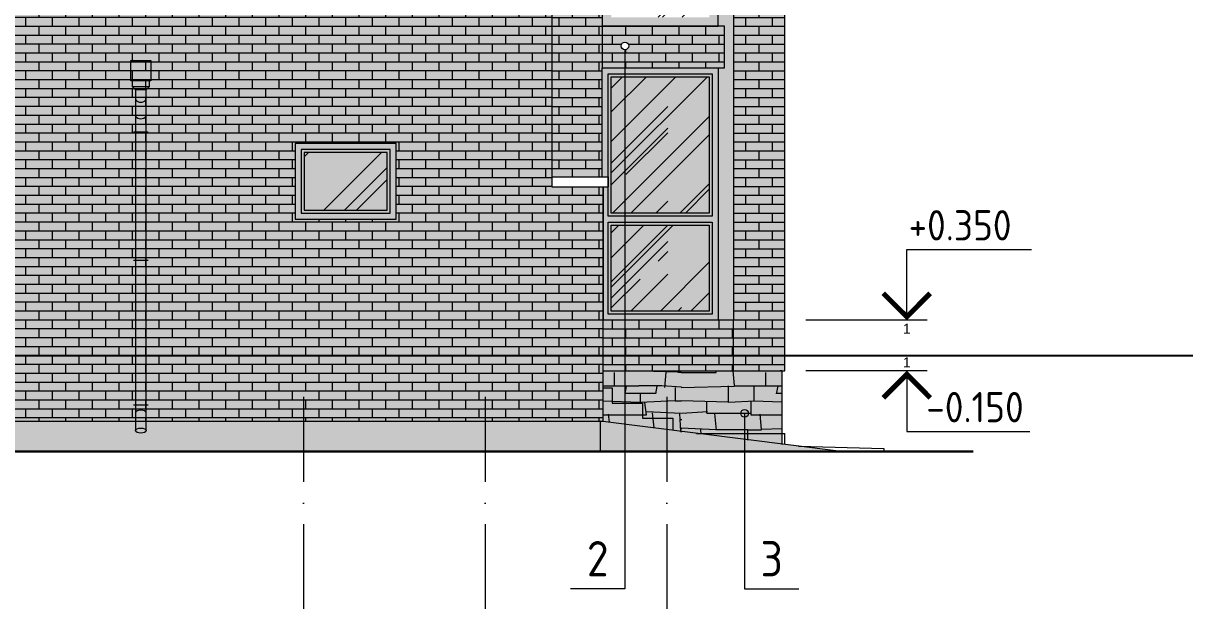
# Model space of a CAD drawing. Header units: millimetres. Extents: x 854812 to 1164625, y 589925 to 823301.
# Drawn here: x 927045 to 938549, y 807940 to 813656 of the extents above; entities that cross this region are included whole.
import ezdxf
from ezdxf.enums import TextEntityAlignment as Align

# ---------------------------------------------------------------- set-up
doc = ezdxf.new("R2010")
doc.units = ezdxf.units.MM
doc.linetypes.add('ACAD_ISO10W100', pattern=[18, 12, -3, 0, -3])
doc.linetypes.add('JIS_08_15', pattern=[17.25, 15, -0.75, 0.75, -0.75])
doc.layers.get('Defpoints').update_dxf_attribs({"color": 40})
for name, color, linetype, lineweight in [('АР_Текст_отметки высот', 95, 'Continuous', 9), ('АР_Текст_пояснения-выноски', 54, 'Continuous', 9), ('АР_Штрих_материалы', 27, 'Continuous', 9), ('окна', 132, 'Continuous', 18), ('оси', 50, 'JIS_08_15', 9), ('стены', 172, 'Continuous', 30), ('ФАСАД', 7, 'Continuous', 13), ('ШТРИХ', 142, 'Continuous', 13), ('штриховка', 8, 'Continuous', 9)]:
    doc.layers.add(name, color=color, linetype=linetype, lineweight=lineweight)
doc.styles.add('GOST 2.304', font='isocpeur.ttf', dxfattribs={"width": 0.9})
doc.styles.get("Standard").update_dxf_attribs({"font": 'arial.ttf'})
pattern_1 = [(0, (0, 53720.5), (0, 88.06434), []), (90, (0, 53720.5), (-132.08, 88.06434), [88.06434, -88.06434])]

# ---------------------------------------------------------------- blocks, each defined once
blk = doc.blocks.new('*U361')
at = {"color": 7, "linetype": 'Continuous', "lineweight": 15}
for p, q in [((10, 0), (10, 7)), ((10, 7), (22.34, 7)), ((10, 0), (0, 0)), ((12, 0), (10, 0))]:
    blk.add_line(p, q, dxfattribs=at)
at = {"color": 7, "linetype": 'Continuous', "lineweight": 15, "const_width": 0.5}
blk.add_lwpolyline([(7.67, 2.67), (10, 0.35), (12.32, 2.67)], dxfattribs=at)
at = {"color": 7, "linetype": 'Continuous', "lineweight": 15, "style": 'GOST 2.304', "width": 0.9, "flags": 8}
blk.add_attdef('+OTM', text='', height=3, dxfattribs=at).set_placement((11.65, 7), align=Align.BOTTOM_LEFT)
at = {"layer": 'Defpoints', "color": 5, "linetype": 'Continuous', "flags": 8}
blk.add_attdef('M', text='', height=1, rotation=360, dxfattribs=at).set_placement((10, -0.33), align=Align.TOP_CENTER)
blk = doc.blocks.new('*U447')
at = {"color": 7, "linetype": 'Continuous', "lineweight": 15}
for p, q in [((10, 0), (0, 0)), ((10, 0), (10, -6)), ((12, 0), (10, 0)), ((10, -6), (22.17, -6))]:
    blk.add_line(p, q, dxfattribs=at)
at = {"color": 7, "linetype": 'Continuous', "lineweight": 15, "const_width": 0.5}
blk.add_lwpolyline([(7.67, -2.68), (10, -0.35), (12.32, -2.68)], dxfattribs=at)
at = {"color": 7, "linetype": 'Continuous', "lineweight": 15, "style": 'GOST 2.304', "width": 0.9, "flags": 8}
blk.add_attdef('+OTM', text='', height=3, dxfattribs=at).set_placement((11.65, -6), align=Align.BOTTOM_LEFT)
at = {"layer": 'Defpoints', "color": 5, "linetype": 'Continuous', "flags": 8}
blk.add_attdef('M', text='', height=1, dxfattribs=at).set_placement((10, 1.33), align=Align.TOP_CENTER)
blk = doc.blocks.new('вв1')
at = {"layer": 'ШТРИХ', "ltscale": 0.1, "true_color": 0xffffff}
h = blk.add_hatch(color=7, dxfattribs=at)
edge = h.paths.add_edge_path()
edge.add_ellipse((928209, 756081), major_axis=(-52.9, 0), ratio=0.467596, start_angle=180, end_angle=360, ccw=False)
edge.add_line((928262, 756081), (928156, 756081))
edge.add_line((928156, 756081), (928156, 755904))
edge.add_ellipse((928209, 755904), major_axis=(-52.9, 0), ratio=0.467596, start_angle=0, end_angle=360)
edge.add_line((928262, 755906), (928262, 756081))
edge = h.paths.add_edge_path()
edge.add_line((928262, 756159), (928156, 756159))
edge.add_line((928156, 756159), (928156, 756081))
edge.add_ellipse((928209, 756081), major_axis=(-52.9, 0), ratio=0.467596, start_angle=180, end_angle=360, ccw=False)
edge.add_line((928262, 756083), (928262, 756159))
h.paths.add_polyline_path([(928262, 759277), (928156, 759277), (928156, 756159), (928262, 756159)])
h.paths.add_polyline_path([(928291, 759307), (928126, 759307), (928156, 759277), (928262, 759277)])
h.paths.add_polyline_path([(928291, 759366), (928126, 759366), (928126, 759307), (928291, 759307)])
h.paths.add_polyline_path([(928291, 759370), (928126, 759370), (928126, 759366), (928291, 759366)])
blk.add_hatch(color=7, dxfattribs=at).paths.add_polyline_path([(928156, 755904), (928262, 755904), (928262, 756081), (928156, 756081)])
at = {"layer": 'ФАСАД', "color": 7}
for p, q in [((928156, 759277, 0), (928126, 759307, 0)), ((928136, 758862, 0), (928281, 758862, 0)), ((928136, 757591, 0), (928281, 757591, 0)), ((928136, 756159, 0), (928281, 756159, 0))]:
    blk.add_line(p, q, dxfattribs=at)
at = {"layer": 'ФАСАД', "ltscale": 0.1, "elevation": 0}
blk.add_lwpolyline([(928309, 759366), (928109, 759366), (928109, 759568), (928309, 759568)], close=True, dxfattribs=at)
at = {"layer": 'ФАСАД', "color": 7, "elevation": 0}
for points in [[(928291, 759307), (928126, 759307), (928126, 759370), (928291, 759370), (928291, 759307), (928262, 759277), (928156, 759277), (928156, 755904)], [(928262, 755904), (928262, 759277)]]:
    blk.add_lwpolyline(points, dxfattribs=at)
at = {"layer": 'ФАСАД', "color": 7}
for centre in [(928209, 759221, 0), (928209, 759058, 0)]:
    blk.add_arc(centre, 66.9, 217.649, 322.351, dxfattribs=at)
blk.add_ellipse((928209, 755904, 0), major_axis=(-52.9, 0), ratio=0.467596, dxfattribs=at)
at = {"layer": 'ШТРИХ', "color": 19, "ltscale": 0.1}
blk.add_ellipse((928209, 756081, 0), major_axis=(-52.9, 0), ratio=0.467596, start_param=3.141593, end_param=6.283185, dxfattribs=at)
blk = doc.blocks.new('ок14')
at = {"layer": 'АР_Штрих_материалы', "ltscale": 100, "true_color": 0x502921}
h = blk.add_hatch(color=19, dxfattribs=at)
h.set_gradient(color1=(49, 69, 94), one_color=1, tint=1, name='HEMISPHERICAL')
h.paths.add_polyline_path([(921709, 758656), (921709, 758086), (922529, 758086), (922529, 758656)])
at = {"layer": 'ШТРИХ', "ltscale": 0.1, "true_color": 0x2f1d18}
h = blk.add_hatch(color=19, dxfattribs=at)
h.paths.add_polyline_path([(922619, 758746), (921619, 758746), (921619, 758371), (921679, 758371), (921679, 758686), (922559, 758686), (922559, 758371), (922619, 758371)])
h.paths.add_polyline_path([(922619, 758371), (922559, 758371), (922559, 758056), (921679, 758056), (921679, 758371), (921619, 758371), (921619, 757996), (922619, 757996)])
at = {"layer": 'ШТРИХ', "ltscale": 0.1, "true_color": 0x402821}
h = blk.add_hatch(color=19, dxfattribs=at)
h.paths.add_polyline_path([(922559, 758686), (921679, 758686), (921679, 758371), (921709, 758371), (921709, 758656), (922529, 758656), (922529, 758371), (922559, 758371)])
h.paths.add_polyline_path([(922559, 758371), (922529, 758371), (922529, 758086), (921709, 758086), (921709, 758371), (921679, 758371), (921679, 758056), (922559, 758056)])
at = {"layer": 'ШТРИХ', "ltscale": 0.1, "true_color": 0xfefcfb}
h = blk.add_hatch(dxfattribs=at)
h.set_pattern_fill('AR-RROOF', scale=30, angle=45, style=0)
h.paths.add_polyline_path([(921709, 758656), (921709, 758086), (922529, 758086), (922529, 758656)])
at = {"layer": 'окна', "color": 7, "ltscale": 0.1, "elevation": 0}
for points in [[(921619, 757996), (922619, 757996), (922619, 758746), (921619, 758746)], [(921679, 758056), (922559, 758056), (922559, 758686), (921679, 758686)]]:
    blk.add_lwpolyline(points, close=True, dxfattribs=at)
at = {"layer": 'окна', "color": 7, "lineweight": 5, "ltscale": 0.1, "elevation": 0}
blk.add_lwpolyline([(921709, 758086), (922529, 758086), (922529, 758656), (921709, 758656)], close=True, dxfattribs=at)

msp = doc.modelspace()

# ---------------------------------------------------------------- hatches: boundary and pattern name
at = {"layer": 'АР_Штрих_материалы', "lineweight": 5, "ltscale": 100, "true_color": 0xffffff}
h = msp.add_hatch(dxfattribs=at)
h.set_pattern_fill('AR-BRSTD', scale=1.3, style=0)
h.paths.add_polyline_path([(930684.1, 820105.8), (930884.1, 820105.8), (930884.1, 819904.1), (930866.8, 819844.8), (930837, 819815.1), (930837, 817786.5), (931619.1, 817786.5), (931619.1, 820296.5), (927489.1, 820296.5), (927489.1, 817786.5), (928069.1, 817786.5), (928069.1, 819286.5), (928969.1, 819286.5), (928969.1, 818150.7), (929759.1, 818150.7), (929759.1, 817936.5), (929634.1, 817936.5), (929634.1, 817786.5), (930731.1, 817786.5), (930731.1, 819815.1), (930701.4, 819844.8), (930701.4, 819904.1), (930684.1, 819904.1)])
h.paths.add_polyline_path([(934078.8, 820296.5), (931619.1, 820296.5), (931619.1, 817786.5), (932319.1, 817786.5), (932319.1, 817686.5), (932279.1, 817686.5), (932279.1, 815416.5), (932779.2, 815416.5), (932779.2, 816376.5), (933928.8, 816376.5), (934078.8, 816376.5)])
h.paths.add_polyline_path([(934589.1, 815316.5), (934078.8, 815316.5), (934078.8, 810716.5), (934078.8, 810366.5), (934589.1, 810366.5)])
h.paths.add_polyline_path([(934078.8, 810716.5), (933003.5, 810716.5), (933003.5, 810366.5), (934078.8, 810366.5)])
h.paths.add_polyline_path([(933003.5, 810716.5), (932789.1, 810716.5), (932789.1, 810366.5), (933003.5, 810366.5)])
h.paths.add_polyline_path([(933003.5, 810366.5), (932789.1, 810366.5), (932789.1, 810216.5), (933003.5, 810216.5)])
h.paths.add_polyline_path([(934078.8, 810366.5), (933003.5, 810366.5), (933003.5, 810216.5), (934078.8, 810216.5)])
h.paths.add_polyline_path([(934589.1, 810366.5), (934078.8, 810366.5), (934078.8, 810216.5), (934589.1, 810216.5)])
at = {"layer": 'АР_Штрих_материалы', "ltscale": 100, "true_color": 0xd9d9d9}
h = msp.add_hatch(color=254, dxfattribs=at)
h.paths.add_polyline_path([(933003.5, 810716.5), (932789.1, 810716.5), (932789.1, 810366.5), (933003.5, 810366.5)])
h.paths.add_polyline_path([(933003.5, 810366.5), (932789.1, 810366.5), (932789.1, 810216.5), (933003.5, 810216.5)])
h.paths.add_polyline_path([(934078.8, 810366.5), (933003.5, 810366.5), (933003.5, 810216.5), (934078.8, 810216.5)])
h.paths.add_polyline_path([(934078.8, 810716.5), (933003.5, 810716.5), (933003.5, 810366.5), (934078.8, 810366.5)])
h.paths.add_polyline_path([(934589.1, 810366.5), (934078.8, 810366.5), (934078.8, 810216.5), (934589.1, 810216.5)])
h.paths.add_polyline_path([(934589.1, 815316.5), (934078.8, 815316.5), (934078.8, 810716.5), (934078.8, 810366.5), (934589.1, 810366.5)])
h.paths.add_polyline_path([(934078.8, 816376.5), (933928.8, 816376.5), (933928.8, 813626.5), (933988.8, 813626.5), (933988.8, 813216.5), (933928.8, 813216.5), (933928.8, 810716.5), (934078.8, 810716.5)])
h.paths.add_polyline_path([(932779.2, 816376.5), (933928.8, 816376.5), (934078.8, 816376.5), (934078.8, 820296.5), (931619.1, 820296.5), (931619.1, 817786.5), (932319.1, 817786.5), (932319.1, 817686.5), (932279.1, 817686.5), (932279.1, 815416.5), (932779.2, 815416.5)])
for points in [[(932779.2, 815316.5), (932279.1, 815316.5), (932279.1, 813876.5), (932319.1, 813876.5), (932319.1, 813776.5), (932279.1, 813776.5), (932279.1, 812136.5), (932779.2, 812136.5), (932779.2, 813216.5), (932779.2, 813626.5)], [(933988.8, 813626.5), (932779.2, 813626.5), (932779.2, 813216.5), (933003.5, 813216.5), (933003.5, 813394.4, -0.4142136), (932965.5, 813432.4, -1), (933041.5, 813432.4, -0.4142136), (933003.5, 813394.4), (933003.5, 813216.5), (933928.8, 813216.5), (933988.8, 813216.5)], [(932789.1, 812036.5), (932279.1, 812036.5), (932279.1, 809716.5), (932789.1, 809716.5)]]:
    msp.add_hatch(color=254, dxfattribs=at).paths.add_polyline_path(points)
at = {"layer": 'АР_Штрих_материалы', "lineweight": 9, "ltscale": 100, "true_color": 0xffffff}
h = msp.add_hatch(dxfattribs=at)
h.set_pattern_fill('AR-BRSTD', scale=1.3, style=0)
h.paths.add_polyline_path([(932779.2, 815316.5), (932279.1, 815316.5), (932279.1, 813876.5), (932319.1, 813876.5), (932319.1, 813776.5), (932279.1, 813776.5), (932279.1, 812136.5), (932779.2, 812136.5), (932779.2, 813216.5), (932779.2, 813626.5)])
at = {"layer": 'АР_Штрих_материалы', "ltscale": 100, "true_color": 0xd9d9d9}
h = msp.add_hatch(color=254, dxfattribs=at)
h.paths.add_polyline_path([(925678.8, 811716.5), (925678.8, 812466.5), (925678.8, 812816.5), (922619.3, 812816.5), (922619.3, 812466.5), (922619.3, 811716.5), (921619.3, 811716.5), (921619.3, 812466.5), (921619.3, 812816.5), (919358.8, 812816.5), (919358.8, 812136.5), (919358.8, 812036.5), (919358.8, 809716.5), (920019.1, 809716.5), (925678.8, 809716.5)])
h.paths.add_polyline_path([(929738.3, 812466.5), (929738.3, 812816.5), (926678.8, 812816.5), (926678.8, 812466.5), (926678.8, 811716.5), (926678.8, 809716.5), (931969.4, 809716.5), (932279.1, 809716.5), (932279.1, 812036.5), (932279.1, 812816.5), (930738.3, 812816.5), (930738.3, 812466.5), (930738.3, 811716.5), (929738.3, 811716.5)])
h.paths.add_polyline_path([(932279.1, 813776.5), (919358.8, 813776.5), (919358.8, 812816.5), (932279.1, 812816.5)])
at = {"layer": 'АР_Штрих_материалы', "lineweight": 13, "ltscale": 100, "true_color": 0xffffff}
h = msp.add_hatch(dxfattribs=at)
h.set_pattern_fill('AR-BRSTD', scale=1.3, style=0)
h.set_pattern_definition(pattern_1)
h.paths.add_polyline_path([(932279.1, 813776.5), (919358.8, 813776.5), (919358.8, 812816.5), (932279.1, 812816.5)])
h.paths.add_polyline_path([(925678.8, 812466.5), (925678.8, 812816.5), (922619.3, 812816.5), (922619.3, 812466.5), (922619.3, 811716.5), (921619.3, 811716.5), (921619.3, 812466.5), (921619.3, 812816.5), (919358.8, 812816.5), (919358.8, 809716.5), (925678.8, 809716.5), (925678.8, 811716.5)])
h.paths.add_polyline_path([(932279.1, 812816.5), (930738.3, 812816.5), (930738.3, 812466.5), (930738.3, 811716.5), (929738.3, 811716.5), (929738.3, 812466.5), (929738.3, 812816.5), (926678.8, 812816.5), (926678.8, 812466.5), (926678.8, 811716.5), (926678.8, 809716.5), (932279.1, 809716.5)])
at = {"layer": 'АР_Штрих_материалы', "lineweight": 5, "ltscale": 100, "true_color": 0xffffff}
h = msp.add_hatch(dxfattribs=at)
h.set_pattern_fill('AR-BRSTD', scale=1.3, style=0)
h.paths.add_polyline_path([(933988.8, 813626.5), (932779.2, 813626.5), (932779.2, 813216.5), (933003.5, 813216.5), (933003.5, 813394.4, -0.4142136), (932965.5, 813432.4, -1), (933041.5, 813432.4, -0.4142136), (933003.5, 813394.4), (933003.5, 813216.5), (933928.8, 813216.5), (933988.8, 813216.5)])
at = {"layer": 'АР_Штрих_материалы', "ltscale": 100, "true_color": 0x502921}
h = msp.add_hatch(color=19, dxfattribs=at)
h.set_gradient(color1=(49, 69, 94), one_color=1, tint=1, name='HEMISPHERICAL')
h.paths.add_polyline_path([(933838.8, 813126.5), (933003.5, 813126.5), (933003.5, 811776.5), (933838.8, 811776.5)])
h.paths.add_polyline_path([(933838.8, 811656.5), (933003.5, 811656.5), (933003.5, 810806.5), (933838.8, 810806.5)])
h.paths.add_polyline_path([(933003.5, 811656.5), (932869.2, 811656.5), (932869.2, 810806.5), (933003.5, 810806.5)])
h.paths.add_polyline_path([(933003.5, 813126.5), (932869.2, 813126.5), (932869.2, 811776.5), (933003.5, 811776.5)])
at = {"layer": 'АР_Штрих_материалы', "ltscale": 100, "true_color": 0xd9d9d9}
h = msp.add_hatch(color=254, dxfattribs=at)
h.paths.add_polyline_path([(926678.8, 812816.5), (925678.8, 812816.5), (925678.8, 812466.5), (926678.8, 812466.5)])
h.paths.add_polyline_path([(926678.8, 811716.5), (925678.8, 811716.5), (925678.8, 809716.5), (926678.8, 809716.5)])
h.paths.add_polyline_path([(922619.3, 812816.5), (921619.3, 812816.5), (921619.3, 812466.5), (922619.3, 812466.5)])
h.paths.add_polyline_path([(930738.3, 812816.5), (929738.3, 812816.5), (929738.3, 812466.5), (930738.3, 812466.5)])
at = {"layer": 'АР_Штрих_материалы', "lineweight": 9, "ltscale": 100, "true_color": 0xffffff}
h = msp.add_hatch(dxfattribs=at)
h.set_pattern_fill('AR-BRSTD', scale=1.3, style=0)
h.set_pattern_definition(pattern_1)
h.paths.add_polyline_path([(922619.3, 812816.5), (921619.3, 812816.5), (921619.3, 812466.5), (922619.3, 812466.5)])
h.paths.add_polyline_path([(926678.8, 812816.5), (925678.8, 812816.5), (925678.8, 812466.5), (926678.8, 812466.5)])
h.paths.add_polyline_path([(926678.8, 811716.5), (925678.8, 811716.5), (925678.8, 809716.5), (926678.8, 809716.5)])
h.paths.add_polyline_path([(930738.3, 812816.5), (929738.3, 812816.5), (929738.3, 812466.5), (930738.3, 812466.5)])
at = {"layer": 'АР_Штрих_материалы', "lineweight": 13, "ltscale": 100, "true_color": 0xffffff}
h = msp.add_hatch(dxfattribs=at)
h.set_pattern_fill('AR-BRSTD', scale=1.3, style=0)
h.set_pattern_definition(pattern_1)
h.paths.add_polyline_path([(919358.8, 812036.5), (918848.8, 812036.5), (918848.8, 810216.5), (919358.8, 810216.5)])
h.paths.add_polyline_path([(919358.8, 810216.5), (918848.8, 810216.5), (918848.8, 809716.5), (919358.8, 809716.5)])
h.paths.add_polyline_path([(932789.1, 812036.5), (932279.1, 812036.5), (932279.1, 810216.5), (932789.1, 810216.5)])
h.paths.add_polyline_path([(932789.1, 810216.5), (932279.1, 810216.5), (932279.1, 809716.5), (932789.1, 809716.5)])
at = {"layer": 'АР_Штрих_материалы', "ltscale": 100, "true_color": 0x3a271d}
msp.add_hatch(color=19, dxfattribs=at).paths.add_polyline_path([(934559.1, 810216.5), (932789.1, 810216.5), (932789.1, 809712.4), (934559.1, 809490.2)])
h = msp.add_hatch(color=19, dxfattribs=at)
h.paths.add_polyline_path([(924418.8, 809716.5), (920019.1, 809716.5), (920019.1, 809416.5), (924418.8, 809416.5)])
h.paths.add_polyline_path([(931619.1, 809716.5), (929819.1, 809716.5), (929819.1, 809416.5), (931619.1, 809416.5)])
h.paths.add_polyline_path([(932759.1, 809716.5), (931619.1, 809716.5), (931619.1, 809416.5), (932759.1, 809416.5)])
h.paths.add_polyline_path([(920019.1, 809716.5), (918878.8, 809716.5), (918878.8, 809416.5), (920019.1, 809416.5)])
h.paths.add_polyline_path([(929819.1, 809716.5), (924418.8, 809716.5), (924418.8, 809416.5), (929819.1, 809416.5)])
at = {"layer": 'АР_Штрих_материалы', "ltscale": 100, "true_color": 0x4d5150}
h = msp.add_hatch(color=251, dxfattribs=at)
h.paths.add_polyline_path([(933419.1, 809633.3), (932759.1, 809716.2), (932759.1, 809416.5), (933419.1, 809416.5)])
h.paths.add_polyline_path([(933419.1, 809633.3), (933419.1, 809416.5), (935146.7, 809416.5)])
at = {"layer": 'ШТРИХ', "ltscale": 0.1, "true_color": 0x2f1d18}
h = msp.add_hatch(color=19, dxfattribs=at)
h.paths.add_polyline_path([(933003.5, 813216.5), (932779.2, 813216.5), (932779.2, 812136.5), (932839.2, 812136.5), (932839.2, 813156.5), (933003.5, 813156.5)])
h.paths.add_polyline_path([(933418.4, 813216.5), (933003.5, 813216.5), (933003.5, 813156.5), (933418.4, 813156.5)])
h.paths.add_polyline_path([(933928.8, 813216.5), (933418.4, 813216.5), (933418.4, 813156.5), (933868.8, 813156.5), (933868.8, 811746.5), (933418.4, 811746.5), (933418.4, 811686.5), (933868.8, 811686.5), (933868.8, 810776.5), (933418.4, 810776.5), (933418.4, 810716.5), (933928.8, 810716.5)])
h.paths.add_polyline_path([(933418.4, 810776.5), (933003.5, 810776.5), (933003.5, 810716.5), (933418.4, 810716.5)])
h.paths.add_polyline_path([(933003.5, 810776.5), (932839.2, 810776.5), (932839.2, 811686.5), (933003.5, 811686.5), (933003.5, 811746.5), (932839.2, 811746.5), (932839.2, 812036.5), (932789.1, 812036.5), (932789.1, 810716.5), (933003.5, 810716.5)])
h.paths.add_polyline_path([(933418.4, 811746.5), (933003.5, 811746.5), (933003.5, 811686.5), (933418.4, 811686.5)])
h.paths.add_polyline_path([(933418.4, 814656.5), (932839.2, 814656.5), (932839.2, 816316.5), (933418.4, 816316.5), (933418.4, 816376.5), (932779.2, 816376.5), (932779.2, 815416.5), (932819.2, 815416.5), (932819.2, 815316.5), (932779.2, 815316.5), (932779.2, 813626.5), (933418.4, 813626.5), (933418.4, 813686.5), (932839.2, 813686.5), (932839.2, 814596.5), (933418.4, 814596.5)])
h.paths.add_polyline_path([(933928.8, 816376.5), (933418.4, 816376.5), (933418.4, 816316.5), (933868.8, 816316.5), (933868.8, 814656.5), (933418.4, 814656.5), (933418.4, 814596.5), (933868.8, 814596.5), (933868.8, 813686.5), (933418.4, 813686.5), (933418.4, 813626.5), (933928.8, 813626.5)])
at = {"layer": 'ШТРИХ', "ltscale": 0.1, "true_color": 0x402821}
h = msp.add_hatch(color=19, dxfattribs=at)
h.paths.add_polyline_path([(933868.8, 816316.5), (933418.4, 816316.5), (933418.4, 816286.5), (933838.8, 816286.5), (933838.8, 814686.5), (933418.4, 814686.5), (933418.4, 814656.5), (933868.8, 814656.5)])
h.paths.add_polyline_path([(933418.4, 814686.5), (932869.2, 814686.5), (932869.2, 816286.5), (933418.4, 816286.5), (933418.4, 816316.5), (932839.2, 816316.5), (932839.2, 814656.5), (933418.4, 814656.5)])
h.paths.add_polyline_path([(933418.4, 814596.5), (932839.2, 814596.5), (932839.2, 813686.5), (933418.4, 813686.5), (933418.4, 813716.5), (932869.2, 813716.5), (932869.2, 814566.5), (933418.4, 814566.5)])
h.paths.add_polyline_path([(933868.8, 814596.5), (933418.4, 814596.5), (933418.4, 814566.5), (933838.8, 814566.5), (933838.8, 813716.5), (933418.4, 813716.5), (933418.4, 813686.5), (933868.8, 813686.5)])
h.paths.add_polyline_path([(933003.5, 813156.5), (932839.2, 813156.5), (932839.2, 811746.5), (933003.5, 811746.5), (933003.5, 811776.5), (932869.2, 811776.5), (932869.2, 813126.5), (933003.5, 813126.5)])
h.paths.add_polyline_path([(933418.4, 813156.5), (933003.5, 813156.5), (933003.5, 813126.5), (933418.4, 813126.5)])
h.paths.add_polyline_path([(933868.8, 813156.5), (933418.4, 813156.5), (933418.4, 813126.5), (933838.8, 813126.5), (933838.8, 811776.5), (933418.4, 811776.5), (933418.4, 811746.5), (933868.8, 811746.5)])
h.paths.add_polyline_path([(933418.4, 811776.5), (933003.5, 811776.5), (933003.5, 811746.5), (933418.4, 811746.5)])
h.paths.add_polyline_path([(932869.2, 811656.5), (933003.5, 811656.5), (933003.5, 811686.5), (932839.2, 811686.5), (932839.2, 810776.5), (933003.5, 810776.5), (933003.5, 810806.5), (932869.2, 810806.5)])
h.paths.add_polyline_path([(933418.4, 811686.5), (933003.5, 811686.5), (933003.5, 811656.5), (933418.4, 811656.5)])
h.paths.add_polyline_path([(933868.8, 811686.5), (933418.4, 811686.5), (933418.4, 811656.5), (933838.8, 811656.5), (933838.8, 810806.5), (933418.4, 810806.5), (933418.4, 810776.5), (933868.8, 810776.5)])
h.paths.add_polyline_path([(933418.4, 810806.5), (933003.5, 810806.5), (933003.5, 810776.5), (933418.4, 810776.5)])
at = {"layer": 'ШТРИХ', "ltscale": 0.1, "true_color": 0xfefcfb}
h = msp.add_hatch(dxfattribs=at)
h.set_pattern_fill('AR-RROOF', scale=30, angle=45, style=0)
h.paths.add_polyline_path([(932869.2, 814686.5), (933838.8, 814686.5), (933838.8, 816286.5), (932869.2, 816286.5)])
h.paths.add_polyline_path([(932869.2, 814566.5), (932869.2, 813716.5), (933838.8, 813716.5), (933838.8, 814566.5)])
h.paths.add_polyline_path([(932869.2, 813126.5), (932869.2, 811776.5), (933838.8, 811776.5), (933838.8, 813126.5)])
h.paths.add_polyline_path([(933838.8, 811656.5), (932869.2, 811656.5), (932869.2, 810806.5), (933838.8, 810806.5)])
h.paths.add_polyline_path([(932990.9, 760115.3), (933725.9, 760115.3), (933725.9, 760640.3), (932990.9, 760640.3)], flags=9)
h = msp.add_hatch(dxfattribs=at)
h.set_pattern_fill('AR-RROOF', scale=30, angle=45, style=0)
h.set_pattern_definition([(45, (0, 53720.5), (646.57844, 1724.20918), [11430, -1524, 3810, -762]), (45, (447.2, 54706.5), (-1255.4398, 177.8091), [2286, -251.46, 4572, -571.5]), (45, (-188.6, 54447.9), (2440.83361, 3162.8462), [6096, -1066.8, 3048, -762])])
h.paths.add_polyline_path([(933429, 811656.5), (932869.2, 811656.5), (932869.2, 810806.5), (933429, 810806.5)])
h.paths.add_polyline_path([(933429, 813126.5), (932869.2, 813126.5), (932869.2, 811776.5), (933429, 811776.5)])
at = {"layer": 'штриховка', "lineweight": 20, "true_color": 0x9e9e9e, "transparency": 33554687}
h = msp.add_hatch(dxfattribs=at)
h.set_pattern_fill('STNSQR', color=253, scale=1500, pattern_type=2)
h.set_pattern_definition([(3.3665, (303555.59, 1294290.51), (23999.998983, 1500.016445), [255.441, -25288.6395]), (90, (303810.6, 1294290.5), (-1500, 1500), [120, -1380]), (0, (303810.6, 1294290.5), (1500, 1500), [435, -1065]), (270, (304245.6, 1294410.5), (1500, -1500), [135, -1365]), (0, (304245.6, 1294275.5), (1500, 1500), [465, -1035]), (97.125, (304710.59, 1294275.51), (-1499.997423, 10500.00057), [120.9345, -11972.4525]), (275.1944, (303885.59, 1294290.51), (1499.992837, -15000.001005), [165.681, -16402.3605]), (177.5104, (303900.59, 1294125.51), (-1499.999748, 0.0015583), [345.3255, -34187.268]), (274.3987, (303750.59, 1294125.51), (1499.997534, -17999.999712), [195.576, -19362.0315]), (180, (303750.6, 1293960.5), (-1500, -1500), [195, -1305]), (1.9092, (303765.59, 1293930.51), (43499.9985474, 1500.0363616), [450.2505, -44574.7425]), (90, (304215.6, 1293945.5), (-1500, 1500), [180, -1320]), (180, (304215.6, 1294125.5), (-1500, -1500), [315, -1185]), (0, (304215.6, 1294125.5), (1500, 1500), [135, -1365]), (95.7106, (304350.59, 1294125.51), (-1500.001972, 13499.999135), [150.7485, -14924.0655]), (358.5312, (304215.59, 1293975.51), (1499.9993692, 0.0006339), [585.192, -57934.035]), (94.7636, (304800.59, 1293960.51), (-1499.987299, 16500.00142), [180.624, -17881.7685]), (181.9749, (304785.59, 1294140.51), (-42000.0005183, -1499.974642), [435.258, -43090.596]), (357.5104, (304710.59, 1294305.51), (1499.999748, -0.0015583), [345.3255, -34187.268]), (95.7106, (304785.59, 1294140.51), (-1500.001972, 13499.999135), [150.7485, -14924.0655]), (0, (304800.6, 1294065.5), (1500, 1500), [255, -1245]), (93.8141, (305055.59, 1294065.51), (-1500.009186, 20999.999012), [225.4995, -22324.4445]), (0, (303555.6, 1293795.5), (1500, 1500), [15, -1485]), (90, (303570.6, 1293795.5), (-1500, 1500), [165, -1335]), (270, (303855.6, 1293930.5), (1500, -1500), [255, -1245]), (0, (303570.6, 1293795.5), (1500, 1500), [285, -1215]), (274.7636, (304380.59, 1293960.51), (1499.987299, -16500.00142), [180.624, -17881.7685]), (178.4089, (304395.59, 1293810.51), (-1499.9993665, -0.000971), [540.2085, -53480.6205]), (1.302, (304395.59, 1293780.51), (64499.9982742, 1500.052659), [660.171, -65356.8735]), (276.3402, (304335.59, 1293810.51), (1500.00237, -11999.999104), [135.831, -13447.2465]), (278.1301, (304590.6, 1293780.51), (1499.999034, -8999.999665), [106.0665, -10500.5355]), (270, (304815.6, 1293795.5), (1500, -1500), [135, -1365]), (0, (305055.6, 1294140.5), (1500, 1500), [0, -1500]), (0, (305055.6, 1294230.5), (1500, 1500), [0, -1500]), (0, (304800.6, 1293960.5), (1500, 1500), [255, -1245]), (0, (305055.6, 1294110.5), (1500, 1500), [0, -1500]), (358.2643, (303855.59, 1293690.51), (1499.9997257, -6.16e-05), [495.2265, -49027.4955]), (0, (304350.6, 1293675.5), (1500, 1500), [255, -1245]), (355.9144, (304605.59, 1293675.51), (1500.000444, 0.000332), [210.5355, -20842.968]), (0, (304815.6, 1293675.5), (1500, 1500), [240, -1260]), (180, (303855.6, 1293675.5), (-1500, -1500), [300, -1200]), (90, (304470.6, 1294710.5), (-1500, 1500), [165, -1335]), (90, (304320.6, 1294800.5), (-1500, 1500), [75, -1425]), (95.1944, (303900.59, 1294695.51), (-1499.992837, 15000.001005), [165.681, -16402.3605]), (90, (305025.6, 1294695.5), (-1500, 1500), [180, -1320]), (181.6366, (304080.59, 1294560.51), (-50999.9998187, -1500.020787), [525.2145, -51996.21]), (183.3665, (304275.59, 1294410.51), (-23999.998983, -1500.016445), [255.441, -25288.6395]), (2.0454, (303900.59, 1294785.51), (40500.0008, 1499.994725), [420.2685, -41606.5095]), (0, (303900.6, 1294710.5), (1500, 1500), [570, -930]), (182.4896, (304995.59, 1294410.51), (-32999.9992196, -1500.026798), [345.3255, -34187.268]), (180, (304860.6, 1294560.5), (-1500, -1500), [225, -1275]), (178.4518, (305025.59, 1294695.51), (-1500.0000386, 0.0013506), [555.2025, -54965.064]), (180, (305055.6, 1294410.5), (-1500, -1500), [60, -1440]), (175.6013, (305055.59, 1294545.51), (-1499.999216, 0.00055), [195.576, -19362.0315]), (180, (305055.6, 1294695.5), (-1500, -1500), [30, -1470]), (270, (304995.6, 1294545.5), (1500, -1500), [135, -1365]), (84.2894, (304890.59, 1294545.51), (-0.000268, 1499.999758), [150.7485, -14924.0655]), (177.7094, (304650.59, 1294395.51), (-1500.0000596, -0.000203), [375.3, -37154.688]), (0, (304080.6, 1294560.5), (1500, 1500), [555, -945]), (270, (304650.6, 1294485.5), (1500, -1500), [90, -1410]), (180, (304800.6, 1294485.5), (-1500, -1500), [300, -1200]), (258.6901, (304815.6, 1294560.5), (0.00056, -1500.00044), [76.485, -7572.0435]), (78.6901, (304500.6, 1294485.5), (-0.00056, 1500.00044), [76.485, -7572.0435]), (270, (304275.6, 1294560.5), (1500, -1500), [150, -1350]), (90, (304395.6, 1294560.5), (-1500, 1500), [135, -1365]), (275.7106, (304065.59, 1294710.51), (1500.001972, -13499.999135), [150.7485, -14924.0655]), (178.1524, (304020.59, 1294395.51), (-1499.9998144, 0.0001665), [465.2415, -46058.946]), (0, (303555.6, 1294695.5), (1500, 1500), [345, -1155]), (270, (304020.6, 1294560.5), (1500, -1500), [165, -1335]), (96.3402, (304035.59, 1294875.51), (-1500.00237, 11999.999104), [135.831, -13447.2465]), (5.7106, (303885.59, 1294860.51), (13499.999135, 1500.001972), [150.7485, -14924.0655]), (0, (303975.6, 1295145.5), (1500, 1500), [510, -990]), (183.3665, (305025.59, 1294875.51), (-23999.998983, -1500.016445), [255.441, -25288.6395]), (180, (305025.6, 1294800.5), (-1500, -1500), [255, -1245]), (180, (305055.6, 1295025.5), (-1500, -1500), [315, -1185]), (0, (305025.6, 1294875.5), (1500, 1500), [30, -1470]), (357.7974, (304380.59, 1294980.51), (1499.999731, -0.000221), [390.288, -38638.5465]), (180, (304470.6, 1294875.5), (-1500, -1500), [435, -1065]), (182.8624, (304770.59, 1294845.51), (-28500.000025, -1499.99797), [300.375, -29737.1025]), (90, (304770.6, 1294800.5), (-1500, 1500), [225, -1275]), (90, (304740.6, 1295025.5), (-1500, 1500), [120, -1380]), (266.8202, (304395.59, 1295145.51), (0.0007885, -1499.999469), [270.417, -26771.2185]), (177.3974, (303885.59, 1294860.51), (-1500.000712, 0.000513), [330.3405, -32703.732]), (2.2906, (303555.59, 1295025.51), (36000.0001938, 1499.9936297), [375.3, -37154.688]), (270, (303930.6, 1295145.5), (1500, -1500), [135, -1365]), (275.7106, (303555.59, 1295025.51), (1500.001972, -13499.999135), [150.7485, -14924.0655]), (0, (303930.6, 1295010.5), (1500, 1500), [450, -1050]), (270, (303930.6, 1293675.5), (1500, -1500), [30, -1470]), (270, (304395.6, 1293675.5), (1500, -1500), [30, -1470]), (90, (304740.6, 1293645.5), (-1500, 1500), [30, -1470])])
h.paths.add_polyline_path([(934559.1, 809485.7), (934559.1, 810216.5), (932789.1, 810216.5), (932789.1, 809716.5)])
h = msp.add_hatch(dxfattribs=at)
h.set_pattern_fill('STNSQR', color=253, scale=1500, pattern_type=2)
h.set_pattern_definition([(3.3665, (289615.34, 1293930.51), (23999.998983, 1500.016445), [255.441, -25288.6395]), (90, (289870.3, 1293930.5), (-1500, 1500), [120, -1380]), (0, (289870.3, 1293930.5), (1500, 1500), [435, -1065]), (270, (290305.3, 1294050.5), (1500, -1500), [135, -1365]), (0, (290305.3, 1293915.5), (1500, 1500), [465, -1035]), (97.125, (290770.34, 1293915.51), (-1499.997423, 10500.00057), [120.9345, -11972.4525]), (275.1944, (289945.34, 1293930.51), (1499.992837, -15000.001005), [165.681, -16402.3605]), (177.5104, (289960.34, 1293765.51), (-1499.999748, 0.0015583), [345.3255, -34187.268]), (274.3987, (289810.34, 1293765.51), (1499.997534, -17999.999712), [195.576, -19362.0315]), (180, (289810.3, 1293600.5), (-1500, -1500), [195, -1305]), (1.9092, (289825.34, 1293570.51), (43499.9985474, 1500.0363616), [450.2505, -44574.7425]), (90, (290275.3, 1293585.5), (-1500, 1500), [180, -1320]), (180, (290275.3, 1293765.5), (-1500, -1500), [315, -1185]), (0, (290275.3, 1293765.5), (1500, 1500), [135, -1365]), (95.7106, (290410.34, 1293765.51), (-1500.001972, 13499.999135), [150.7485, -14924.0655]), (358.5312, (290275.34, 1293615.51), (1499.9993692, 0.0006339), [585.192, -57934.035]), (94.7636, (290860.34, 1293600.51), (-1499.987299, 16500.00142), [180.624, -17881.7685]), (181.9749, (290845.34, 1293780.51), (-42000.0005183, -1499.974642), [435.258, -43090.596]), (357.5104, (290770.34, 1293945.51), (1499.999748, -0.0015583), [345.3255, -34187.268]), (95.7106, (290845.34, 1293780.51), (-1500.001972, 13499.999135), [150.7485, -14924.0655]), (0, (290860.3, 1293705.5), (1500, 1500), [255, -1245]), (93.8141, (291115.34, 1293705.51), (-1500.009186, 20999.999012), [225.4995, -22324.4445]), (0, (289615.3, 1293435.5), (1500, 1500), [15, -1485]), (90, (289630.3, 1293435.5), (-1500, 1500), [165, -1335]), (270, (289915.3, 1293570.5), (1500, -1500), [255, -1245]), (0, (289630.3, 1293435.5), (1500, 1500), [285, -1215]), (274.7636, (290440.34, 1293600.51), (1499.987299, -16500.00142), [180.624, -17881.7685]), (178.4089, (290455.34, 1293450.51), (-1499.9993665, -0.000971), [540.2085, -53480.6205]), (1.302, (290455.34, 1293420.51), (64499.9982742, 1500.052659), [660.171, -65356.8735]), (276.3402, (290395.34, 1293450.51), (1500.00237, -11999.999104), [135.831, -13447.2465]), (278.1301, (290650.34, 1293420.51), (1499.999034, -8999.999665), [106.0665, -10500.5355]), (270, (290875.3, 1293435.5), (1500, -1500), [135, -1365]), (0, (291115.3, 1293780.5), (1500, 1500), [0, -1500]), (0, (291115.3, 1293870.5), (1500, 1500), [0, -1500]), (0, (290860.3, 1293600.5), (1500, 1500), [255, -1245]), (0, (291115.3, 1293750.5), (1500, 1500), [0, -1500]), (358.2643, (289915.34, 1293330.51), (1499.9997257, -6.16e-05), [495.2265, -49027.4955]), (0, (290410.3, 1293315.5), (1500, 1500), [255, -1245]), (355.9144, (290665.34, 1293315.51), (1500.000444, 0.000332), [210.5355, -20842.968]), (0, (290875.3, 1293315.5), (1500, 1500), [240, -1260]), (180, (289915.3, 1293315.5), (-1500, -1500), [300, -1200]), (90, (290530.3, 1294350.5), (-1500, 1500), [165, -1335]), (90, (290380.3, 1294440.5), (-1500, 1500), [75, -1425]), (95.1944, (289960.34, 1294335.51), (-1499.992837, 15000.001005), [165.681, -16402.3605]), (90, (291085.3, 1294335.5), (-1500, 1500), [180, -1320]), (181.6366, (290140.34, 1294200.51), (-50999.9998187, -1500.020787), [525.2145, -51996.21]), (183.3665, (290335.34, 1294050.51), (-23999.998983, -1500.016445), [255.441, -25288.6395]), (2.0454, (289960.34, 1294425.51), (40500.0008, 1499.994725), [420.2685, -41606.5095]), (0, (289960.3, 1294350.5), (1500, 1500), [570, -930]), (182.4896, (291055.34, 1294050.51), (-32999.9992196, -1500.026798), [345.3255, -34187.268]), (180, (290920.3, 1294200.5), (-1500, -1500), [225, -1275]), (178.4518, (291085.34, 1294335.51), (-1500.0000386, 0.0013506), [555.2025, -54965.064]), (180, (291115.3, 1294050.5), (-1500, -1500), [60, -1440]), (175.6013, (291115.34, 1294185.51), (-1499.999216, 0.00055), [195.576, -19362.0315]), (180, (291115.3, 1294335.5), (-1500, -1500), [30, -1470]), (270, (291055.3, 1294185.5), (1500, -1500), [135, -1365]), (84.2894, (290950.34, 1294185.51), (-0.000268, 1499.999758), [150.7485, -14924.0655]), (177.7094, (290710.34, 1294035.51), (-1500.0000596, -0.000203), [375.3, -37154.688]), (0, (290140.3, 1294200.5), (1500, 1500), [555, -945]), (270, (290710.3, 1294125.5), (1500, -1500), [90, -1410]), (180, (290860.3, 1294125.5), (-1500, -1500), [300, -1200]), (258.6901, (290875.34, 1294200.5), (0.00056, -1500.00044), [76.485, -7572.0435]), (78.6901, (290560.34, 1294125.5), (-0.00056, 1500.00044), [76.485, -7572.0435]), (270, (290335.3, 1294200.5), (1500, -1500), [150, -1350]), (90, (290455.3, 1294200.5), (-1500, 1500), [135, -1365]), (275.7106, (290125.34, 1294350.51), (1500.001972, -13499.999135), [150.7485, -14924.0655]), (178.1524, (290080.34, 1294035.51), (-1499.9998144, 0.0001665), [465.2415, -46058.946]), (0, (289615.3, 1294335.5), (1500, 1500), [345, -1155]), (270, (290080.3, 1294200.5), (1500, -1500), [165, -1335]), (96.3402, (290095.34, 1294515.51), (-1500.00237, 11999.999104), [135.831, -13447.2465]), (5.7106, (289945.34, 1294500.51), (13499.999135, 1500.001972), [150.7485, -14924.0655]), (0, (290035.3, 1294785.5), (1500, 1500), [510, -990]), (183.3665, (291085.34, 1294515.51), (-23999.998983, -1500.016445), [255.441, -25288.6395]), (180, (291085.3, 1294440.5), (-1500, -1500), [255, -1245]), (180, (291115.3, 1294665.5), (-1500, -1500), [315, -1185]), (0, (291085.3, 1294515.5), (1500, 1500), [30, -1470]), (357.7974, (290440.34, 1294620.51), (1499.9997312, -0.000221), [390.288, -38638.5465]), (180, (290530.3, 1294515.5), (-1500, -1500), [435, -1065]), (182.8624, (290830.34, 1294485.51), (-28500.000025, -1499.99797), [300.375, -29737.1025]), (90, (290830.3, 1294440.5), (-1500, 1500), [225, -1275]), (90, (290800.3, 1294665.5), (-1500, 1500), [120, -1380]), (266.8202, (290455.34, 1294785.51), (0.0007885, -1499.999469), [270.417, -26771.2185]), (177.3974, (289945.34, 1294500.51), (-1500.000712, 0.000513), [330.3405, -32703.732]), (2.2906, (289615.34, 1294665.51), (36000.0001938, 1499.9936297), [375.3, -37154.688]), (270, (289990.3, 1294785.5), (1500, -1500), [135, -1365]), (275.7106, (289615.34, 1294665.51), (1500.001972, -13499.999135), [150.7485, -14924.0655]), (0, (289990.3, 1294650.5), (1500, 1500), [450, -1050]), (270, (289990.3, 1293315.5), (1500, -1500), [30, -1470]), (270, (290455.3, 1293315.5), (1500, -1500), [30, -1470]), (90, (290800.3, 1293285.5), (-1500, 1500), [30, -1470])])
h.paths.add_polyline_path([(932759.1, 809716.5), (918878.8, 809716.5), (918878.7, 809416.5), (932759.1, 809416.5)])

# ---------------------------------------------------------------- linework, layer by layer
at = {"layer": 'Defpoints', "ltscale": 0.1}
msp.add_line((901206.4, 810366.5, 0), (1117696.6, 810366.5, 0), dxfattribs=at)
at = {"layer": 'АР_Текст_пояснения-выноски', "color": 7, "ltscale": 100}
for points in [[(933003.5, 813394.4), (933003.5, 808059.5), (932465.7, 808059.5)], [(934189, 809794.9), (934189, 808059.5), (934726.8, 808059.5)]]:
    msp.add_lwpolyline(points, dxfattribs=at)
for centre in [(933003.5, 813432.4), (934189, 809794.9)]:
    msp.add_circle(centre, 38, dxfattribs=at)
at = {"layer": 'окна', "color": 7, "ltscale": 0.1, "elevation": 0}
for points in [[(932779.2, 815316.5), (932779.2, 813626.5), (933928.8, 813626.5), (933928.8, 816376.5), (932779.2, 816376.5), (932779.2, 815416.5)], [(932779.2, 812136.5), (932779.2, 813216.5), (933928.8, 813216.5), (933928.8, 810716.5), (932789.1, 810716.5)]]:
    msp.add_lwpolyline(points, dxfattribs=at)
for points in [[(932839.2, 811746.5), (932839.2, 813156.5), (933868.8, 813156.5), (933868.8, 811746.5)], [(933868.8, 811686.5), (933868.8, 810776.5), (932839.2, 810776.5), (932839.2, 811686.5)]]:
    msp.add_lwpolyline(points, close=True, dxfattribs=at)
at = {"layer": 'окна', "color": 7, "lineweight": 5, "ltscale": 0.1, "elevation": 0}
for points in [[(932869.2, 811776.5), (932869.2, 813126.5), (933838.8, 813126.5), (933838.8, 811776.5)], [(933838.8, 811656.5), (933838.8, 810806.5), (932869.2, 810806.5), (932869.2, 811656.5)]]:
    msp.add_lwpolyline(points, close=True, dxfattribs=at)
at = {"layer": 'оси', "color": 7, "linetype": 'ACAD_ISO10W100', "ltscale": 70}
for p, q in [((929819.1, 809957.8, 0), (929819.1, 806830.8, 0)), ((931619.1, 809957.8, 0), (931619.1, 806830.8, 0)), ((933419.1, 809957.8, 0), (933419.1, 806830.8, 0))]:
    msp.add_line(p, q, dxfattribs=at)
at = {"layer": 'стены', "color": 7, "ltscale": 0.1}
msp.add_line((915184.3, 809416.5, 0), (936453.6, 809416.5, 0), dxfattribs=at)
at = {"layer": 'ФАСАД', "color": 7, "ltscale": 0.1}
for p, q in [((934078.8, 820296.5, 0), (934078.8, 810716.5, 0)), ((934589.1, 810216.5, 0), (934589.1, 815316.5, 0)), ((932279.1, 813776.5, 0), (932279.1, 812036.5, 0)), ((932279.1, 812816.5, 0), (932279.1, 812036.5, 0)), ((932278.8, 812136.5, 0), (932839, 812136.5, 0)), ((932839, 812136.5, 0), (932839, 812036.5, 0)), ((932839, 812136.5, 0), (932839, 812036.5, 0)), ((932279.1, 812036.5, 0), (932839, 812036.5, 0)), ((932789.1, 812036.5, 0), (932789.1, 810716.5, 0)), ((932789.1, 809716.5, 0), (932789.1, 812036.5, 0)), ((932789.1, 812036.5, 0), (932789.1, 810716.5, 0)), ((934078.8, 810716.5, 0), (932789.1, 810716.5, 0)), ((934078.8, 810216.5, 0), (934078.8, 810716.5, 0)), ((932789.1, 810216.5, 0), (934589.1, 810216.5, 0)), ((934559.1, 810216.5, 0), (934559.1, 809485.7, 0)), ((918848.8, 809716.5, 0), (932789.1, 809716.5, 0)), ((935146.7, 809416.5, 0), (932759.1, 809716.2, 0)), ((934589.1, 809486.5, 0), (934589.1, 809596.5, 0)), ((934724.7, 809469.4, 0), (935569.1, 809447.5, 0)), ((935569.1, 809447.5, 0), (935569.1, 809416.5, 0))]:
    msp.add_line(p, q, dxfattribs=at)
at = {"layer": 'ФАСАД', "ltscale": 0.1}
msp.add_line((932759.1, 809716.5, 0), (932759.1, 809416.5, 0), dxfattribs=at)
at = {"layer": 'ФАСАД', "color": 7, "ltscale": 0.1, "elevation": 0}
msp.add_lwpolyline([(933988.8, 813626.5), (932779.2, 813626.5), (932779.2, 813216.5), (933988.8, 813216.5)], close=True, dxfattribs=at)
for points in [[(932789.1, 810046.5), (932879.1, 810046.5), (932879.1, 809896.5), (933179.1, 809896.5), (933179.1, 809746.5), (933479.1, 809746.5), (933479.1, 809625.8)], [(933712.8, 809596.5), (934589.1, 809596.5)]]:
    msp.add_lwpolyline(points, dxfattribs=at)

# ---------------------------------------------------------------- block references
at = {"layer": 'АР_Текст_отметки высот', "color": 7}
ref = msp.add_blockref('*U361', (934796.1, 810716.5, 0), dxfattribs=dict(at, xscale=100, yscale=100, zscale=100))
ref.add_attrib('+OTM', '+0.350', dxfattribs={"layer": '0', "color": 7, "linetype": 'Continuous', "lineweight": 15, "height": 300, "rotation": 360, "style": 'GOST 2.304', "width": 0.9, "flags": 8}).set_placement((935812.8, 811416.5, 0), align=Align.BOTTOM_LEFT)
ref.add_attrib('M', '1', dxfattribs={"layer": 'Defpoints', "color": 5, "linetype": 'Continuous', "height": 100, "rotation": 360, "flags": 8}).set_placement((935796.1, 810683.1, 0), align=Align.TOP_CENTER)
ref = msp.add_blockref('*U447', (934796.1, 810216.5), dxfattribs=dict(at, xscale=100, yscale=100, zscale=100))
ref.add_attrib('+OTM', '-0.150', dxfattribs={"layer": '0', "color": 7, "linetype": 'Continuous', "lineweight": 15, "height": 300, "style": 'GOST 2.304', "width": 0.9, "flags": 8}).set_placement((935988.3, 809616.5), align=Align.BOTTOM_LEFT)
ref.add_attrib('M', '1', dxfattribs={"layer": 'Defpoints', "color": 5, "linetype": 'Continuous', "height": 100, "flags": 8}).set_placement((935796.1, 810349.4), align=Align.TOP_CENTER)
at = {"layer": 'ФАСАД', "color": 7}
msp.add_blockref('вв1', (0, 53720.5), dxfattribs=at)
at = {"layer": 'ФАСАД'}
msp.add_blockref('ок14', (8119, 53720.5, 0), dxfattribs=at)

# ---------------------------------------------------------------- texts
at = {"layer": 'АР_Текст_пояснения-выноски', "color": 7, "ltscale": 100, "char_height": 350, "width": 376.727, "attachment_point": 5, "line_spacing_factor": 0.92, "style": 'GOST 2.304'}
for s, insert in [('2', (932734.6, 808356.2)), ('3', (934457.9, 808356.2))]:
    msp.add_mtext(s, dxfattribs=dict(at, insert=insert))

doc.saveas('drawing.dxf')
